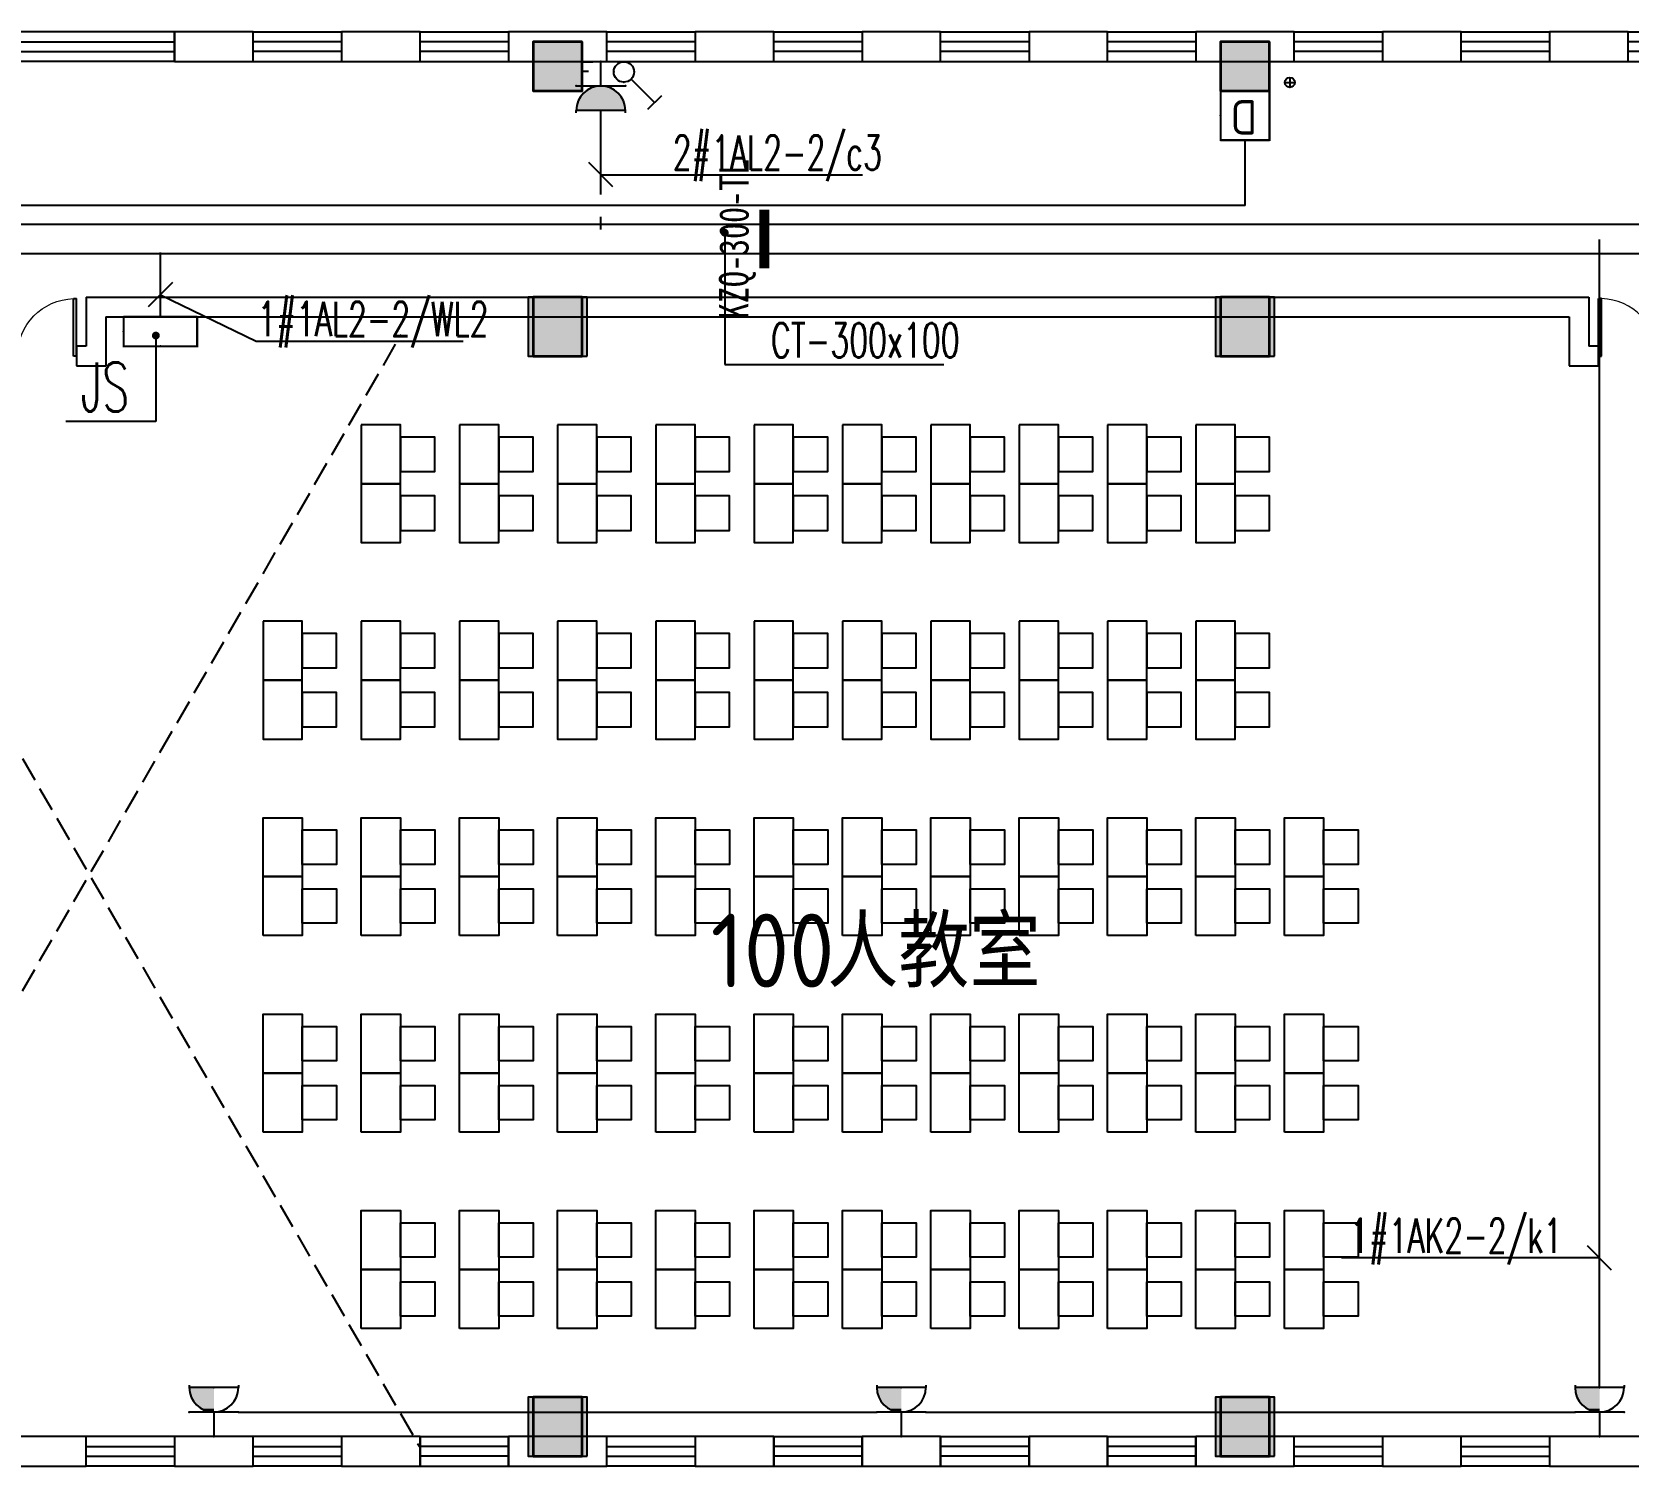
# Model space of a CAD drawing. Extents: x 0 to 302064749, y -59725395 to 1524223.
# Drawn here: x 2121855 to 2138108, y 1363830 to 1378430 of the extents above; entities that cross this region are included whole.
import ezdxf
from ezdxf.enums import TextEntityAlignment as Align

# ---------------------------------------------------------------- set-up
doc = ezdxf.new("R2010")
doc.units = 0
doc.header["$LTSCALE"] = 1000
doc.linetypes.add('DASH', pattern=[0.35, 0.25, -0.1])
for name, color, linetype in [('0-底图', 7, 'Continuous'), ('CABLETRAY', 4, 'Continuous'), ('CABLETRAY_DIM', 3, 'Continuous'), ('COLU', 7, 'Continuous'), ('COLU_HATCH', 251, 'Continuous'), ('DIM-照明', 3, 'Continuous'), ('EQUIP-插座', 3, 'Continuous'), ('EQUIP-消防', 3, 'Continuous'), ('EQUIP-照明', 3, 'Continuous'), ('EQUIP-箱柜', 3, 'Continuous'), ('PUB_TEXT', 7, 'Continuous'), ('TEL_LEAD', 3, 'Continuous'), ('TEXT', 7, 'Continuous'), ('WALL', 2, 'Continuous'), ('WINDOW', 4, 'Continuous'), ('WIRE-照明', 6, 'Continuous'), ('家具', 8, 'Continuous'), ('抗震支吊架', 2, 'Continuous'), ('排水', 153, 'Continuous')]:
    doc.layers.add(name, color=color, linetype=linetype)
doc.layers.add('砼柱', color=2, linetype='Continuous', lineweight=35)
doc.styles.add('_TEL_DIM', font='simplex.shx', dxfattribs={"width": 0.8, "height": 3.5, "bigfont": 'gbcbig.shx'})
doc.styles.add('kzcad', font='', dxfattribs={"width": 0.8})
doc.styles.get("Standard").update_dxf_attribs({"font": 'geniso.shx', "bigfont": 'hztxt.shx'})
doc.styles.get('kzcad').set_extended_font_data('SimSun')

# ---------------------------------------------------------------- blocks, each defined once
blk = doc.blocks.new('$equip$00001764')
for p, q in [((-0.5, 1.05), (-0.5, 1)), ((-0.5, 1), (0.5, 1)), ((0.5, 1.05), (0.5, 1)), ((0.5, 0.5), (-0.5, 0.5)), ((0, 0.5), (0, 0))]:
    blk.add_line(p, q)
blk.add_arc((0, 1), 0.5, 180, 0)
for p in [(-0.5, 0.5), (0.5, 0.5), (0, 0)]:
    blk.add_point(p)
for points in [[(0.433, 0.75), (-0.433, 0.75), (0.5, 1), (-0.5, 1)], [(0.25, 0.567), (-0.25, 0.567), (0.433, 0.75), (-0.433, 0.75)], [(0, 0.5), (0, 0.5), (0.25, 0.567), (-0.25, 0.567)]]:
    blk.add_solid(points)
at = {"color": 7, "style": '_TEL_DIM'}
blk.add_attdef('$TEXT$', text='', height=0.4, dxfattribs=at).set_placement((0.303, 0.211), align=Align.MIDDLE_CENTER)
at = {"color": 7, "style": '_TEL_DIM', "flags": 1}
blk.add_attdef('A', text='', height=0.00002, dxfattribs=at).set_placement((0, 0), align=Align.MIDDLE_CENTER)
blk = doc.blocks.new('$equip$00002327')
for p, q in [((0.147, 0.356), (0.625, 0.833)), ((0.484, 0.975), (0.766, 0.692))]:
    blk.add_line(p, q)
blk.add_circle((0, 0.208), 0.208)
for p in [(0, 0.417), (-0.208, 0.208), (0, 0), (0.208, 0.208)]:
    blk.add_point(p)
at = {"color": 7, "flags": 1}
blk.add_attdef('A', text='', height=0.00002, dxfattribs=at).set_placement((0, 0), align=Align.MIDDLE_CENTER)
blk = doc.blocks.new('$equip$00001239')
for p, q in [((-0.5, 1.05), (-0.5, 1)), ((0.5, 1), (-0.5, 1)), ((0.5, 1.05), (0.5, 1)), ((0.5, 0.5), (-0.5, 0.5)), ((0, 0.5), (0, 0))]:
    blk.add_line(p, q)
blk.add_arc((0, 1), 0.5, 180, 0)
for points in [[(0, 0.75), (-0.433, 0.75), (0, 1), (-0.5, 1)], [(0, 0.567), (-0.25, 0.567), (0, 0.75), (-0.433, 0.75)], [(0, 0.5), (0, 0.5), (0, 0.567), (-0.25, 0.567)]]:
    blk.add_solid(points)
at = {"layer": 'EQUIP-照明'}
for p in [(0, 1), (-0.5, 0.5), (0.5, 0.5), (0, 0)]:
    blk.add_point(p, dxfattribs=at)
at = {"layer": 'EQUIP-照明', "flags": 9}
blk.add_attdef('A', (0, 0), '', height=0.00002, dxfattribs=at)
blk = doc.blocks.new('$equip$00002755')
for p, q in [((0.5, 0.5), (-0.5, 0.5)), ((-0.5, 0.5), (-0.5, -0.5)), ((0.5, -0.5), (0.5, 0.5)), ((-0.5, -0.5), (0.5, -0.5))]:
    blk.add_line(p, q)
at = {"const_width": 0.04}
blk.add_lwpolyline([(-0.5, 0.5), (0.5, 0.5), (0.5, -0.5), (-0.5, -0.5), (-0.5, 0.5), (0.5, 0.5)], dxfattribs=at)
for p in [(0, 0.5), (-0.5, 0), (0.5, 0), (-0.027, -0.5)]:
    blk.add_point(p)
at = {"color": 7}
blk.add_attdef('$TEXT$', text='', height=0.4, dxfattribs=at).set_placement((0.026, -0.008), align=Align.MIDDLE_CENTER)
at = {"color": 7, "flags": 1}
for tag, height, p in [('A', 0.00002, (0, 0)), ('B', 0.4, (0.755, -0.254))]:
    blk.add_attdef(tag, text='', height=height, dxfattribs=at).set_placement(p, align=Align.MIDDLE_CENTER)
blk = doc.blocks.new('jj')
at = {"layer": '家具', "linetype": 'DASH'}
for points in [[(710804, 819533), (715712, 828033)], [(710804, 825533), (715896, 816713)]]:
    blk.add_lwpolyline(points, dxfattribs=at)
at = {"layer": '家具'}
for points in [[(715304, 827113), (715304, 826513), (715704, 826513), (715704, 827113)], [(715704, 826988), (715704, 826638), (716054, 826638), (716054, 826988)], [(716304, 827113), (716304, 826513), (716704, 826513), (716704, 827113)], [(716704, 826988), (716704, 826638), (717054, 826638), (717054, 826988)], [(717304, 827113), (717304, 826513), (717704, 826513), (717704, 827113)], [(717704, 826988), (717704, 826638), (718054, 826638), (718054, 826988)], [(718304, 827113), (718304, 826513), (718704, 826513), (718704, 827113)], [(718704, 826988), (718704, 826638), (719054, 826638), (719054, 826988)], [(719304, 827113), (719304, 826513), (719704, 826513), (719704, 827113)], [(719704, 826988), (719704, 826638), (720054, 826638), (720054, 826988)], [(720204, 827113), (720204, 826513), (720604, 826513), (720604, 827113)], [(720604, 826988), (720604, 826638), (720954, 826638), (720954, 826988)], [(721104, 827113), (721104, 826513), (721504, 826513), (721504, 827113)], [(721504, 826988), (721504, 826638), (721854, 826638), (721854, 826988)], [(722004, 827113), (722004, 826513), (722404, 826513), (722404, 827113)], [(722404, 826988), (722404, 826638), (722754, 826638), (722754, 826988)], [(722904, 827113), (722904, 826513), (723304, 826513), (723304, 827113)], [(723304, 826988), (723304, 826638), (723654, 826638), (723654, 826988)], [(723804, 827113), (723804, 826513), (724204, 826513), (724204, 827113)], [(724204, 826988), (724204, 826638), (724554, 826638), (724554, 826988)], [(715304, 826513), (715304, 825913), (715704, 825913), (715704, 826513)], [(716304, 826513), (716304, 825913), (716704, 825913), (716704, 826513)], [(717304, 826513), (717304, 825913), (717704, 825913), (717704, 826513)], [(718304, 826513), (718304, 825913), (718704, 825913), (718704, 826513)], [(719304, 826513), (719304, 825913), (719704, 825913), (719704, 826513)], [(720204, 826513), (720204, 825913), (720604, 825913), (720604, 826513)], [(721104, 826513), (721104, 825913), (721504, 825913), (721504, 826513)], [(722004, 826513), (722004, 825913), (722404, 825913), (722404, 826513)], [(722904, 826513), (722904, 825913), (723304, 825913), (723304, 826513)], [(723804, 826513), (723804, 825913), (724204, 825913), (724204, 826513)], [(715704, 826388), (715704, 826038), (716054, 826038), (716054, 826388)], [(716704, 826388), (716704, 826038), (717054, 826038), (717054, 826388)], [(717704, 826388), (717704, 826038), (718054, 826038), (718054, 826388)], [(718704, 826388), (718704, 826038), (719054, 826038), (719054, 826388)], [(719704, 826388), (719704, 826038), (720054, 826038), (720054, 826388)], [(720604, 826388), (720604, 826038), (720954, 826038), (720954, 826388)], [(721504, 826388), (721504, 826038), (721854, 826038), (721854, 826388)], [(722404, 826388), (722404, 826038), (722754, 826038), (722754, 826388)], [(723304, 826388), (723304, 826038), (723654, 826038), (723654, 826388)], [(724204, 826388), (724204, 826038), (724554, 826038), (724554, 826388)], [(710704, 819533), (710704, 825533), (710804, 825533), (710804, 819533)], [(714304, 825113), (714304, 824513), (714704, 824513), (714704, 825113)], [(715304, 825113), (715304, 824513), (715704, 824513), (715704, 825113)], [(716304, 825113), (716304, 824513), (716704, 824513), (716704, 825113)], [(717304, 825113), (717304, 824513), (717704, 824513), (717704, 825113)], [(718304, 825113), (718304, 824513), (718704, 824513), (718704, 825113)], [(719304, 825113), (719304, 824513), (719704, 824513), (719704, 825113)], [(720204, 825113), (720204, 824513), (720604, 824513), (720604, 825113)], [(721104, 825113), (721104, 824513), (721504, 824513), (721504, 825113)], [(722004, 825113), (722004, 824513), (722404, 824513), (722404, 825113)], [(722904, 825113), (722904, 824513), (723304, 824513), (723304, 825113)], [(723804, 825113), (723804, 824513), (724204, 824513), (724204, 825113)], [(714704, 824988), (714704, 824638), (715054, 824638), (715054, 824988)], [(715704, 824988), (715704, 824638), (716054, 824638), (716054, 824988)], [(716704, 824988), (716704, 824638), (717054, 824638), (717054, 824988)], [(717704, 824988), (717704, 824638), (718054, 824638), (718054, 824988)], [(718704, 824988), (718704, 824638), (719054, 824638), (719054, 824988)], [(719704, 824988), (719704, 824638), (720054, 824638), (720054, 824988)], [(720604, 824988), (720604, 824638), (720954, 824638), (720954, 824988)], [(721504, 824988), (721504, 824638), (721854, 824638), (721854, 824988)], [(722404, 824988), (722404, 824638), (722754, 824638), (722754, 824988)], [(723304, 824988), (723304, 824638), (723654, 824638), (723654, 824988)], [(724204, 824988), (724204, 824638), (724554, 824638), (724554, 824988)], [(714304, 824513), (714304, 823913), (714704, 823913), (714704, 824513)], [(714704, 824388), (714704, 824038), (715054, 824038), (715054, 824388)], [(715304, 824513), (715304, 823913), (715704, 823913), (715704, 824513)], [(715704, 824388), (715704, 824038), (716054, 824038), (716054, 824388)], [(716304, 824513), (716304, 823913), (716704, 823913), (716704, 824513)], [(716704, 824388), (716704, 824038), (717054, 824038), (717054, 824388)], [(717304, 824513), (717304, 823913), (717704, 823913), (717704, 824513)], [(717704, 824388), (717704, 824038), (718054, 824038), (718054, 824388)], [(718304, 824513), (718304, 823913), (718704, 823913), (718704, 824513)], [(718704, 824388), (718704, 824038), (719054, 824038), (719054, 824388)], [(719304, 824513), (719304, 823913), (719704, 823913), (719704, 824513)], [(719704, 824388), (719704, 824038), (720054, 824038), (720054, 824388)], [(720204, 824513), (720204, 823913), (720604, 823913), (720604, 824513)], [(720604, 824388), (720604, 824038), (720954, 824038), (720954, 824388)], [(721104, 824513), (721104, 823913), (721504, 823913), (721504, 824513)], [(721504, 824388), (721504, 824038), (721854, 824038), (721854, 824388)], [(722004, 824513), (722004, 823913), (722404, 823913), (722404, 824513)], [(722404, 824388), (722404, 824038), (722754, 824038), (722754, 824388)], [(722904, 824513), (722904, 823913), (723304, 823913), (723304, 824513)], [(723304, 824388), (723304, 824038), (723654, 824038), (723654, 824388)], [(723804, 824513), (723804, 823913), (724204, 823913), (724204, 824513)], [(724204, 824388), (724204, 824038), (724554, 824038), (724554, 824388)], [(711254, 823283), (711704, 823283), (711704, 821783), (711254, 821783)], [(714304, 822513), (714304, 823113), (714704, 823113), (714704, 822513)], [(715304, 822513), (715304, 823113), (715704, 823113), (715704, 822513)], [(716304, 822513), (716304, 823113), (716704, 823113), (716704, 822513)], [(717304, 822513), (717304, 823113), (717704, 823113), (717704, 822513)], [(718304, 822513), (718304, 823113), (718704, 823113), (718704, 822513)], [(719304, 822513), (719304, 823113), (719704, 823113), (719704, 822513)], [(720204, 822513), (720204, 823113), (720604, 823113), (720604, 822513)], [(721104, 822513), (721104, 823113), (721504, 823113), (721504, 822513)], [(722004, 822513), (722004, 823113), (722404, 823113), (722404, 822513)], [(722904, 822513), (722904, 823113), (723304, 823113), (723304, 822513)], [(723804, 822513), (723804, 823113), (724204, 823113), (724204, 822513)], [(724704, 822513), (724704, 823113), (725104, 823113), (725104, 822513)], [(714704, 822638), (714704, 822988), (715054, 822988), (715054, 822638)], [(715704, 822638), (715704, 822988), (716054, 822988), (716054, 822638)], [(716704, 822638), (716704, 822988), (717054, 822988), (717054, 822638)], [(717704, 822638), (717704, 822988), (718054, 822988), (718054, 822638)], [(718704, 822638), (718704, 822988), (719054, 822988), (719054, 822638)], [(719704, 822638), (719704, 822988), (720054, 822988), (720054, 822638)], [(720604, 822638), (720604, 822988), (720954, 822988), (720954, 822638)], [(721504, 822638), (721504, 822988), (721854, 822988), (721854, 822638)], [(722404, 822638), (722404, 822988), (722754, 822988), (722754, 822638)], [(723304, 822638), (723304, 822988), (723654, 822988), (723654, 822638)], [(724204, 822638), (724204, 822988), (724554, 822988), (724554, 822638)], [(725104, 822638), (725104, 822988), (725454, 822988), (725454, 822638)], [(714304, 821913), (714304, 822513), (714704, 822513), (714704, 821913)], [(715304, 821913), (715304, 822513), (715704, 822513), (715704, 821913)], [(716304, 821913), (716304, 822513), (716704, 822513), (716704, 821913)], [(717304, 821913), (717304, 822513), (717704, 822513), (717704, 821913)], [(718304, 821913), (718304, 822513), (718704, 822513), (718704, 821913)], [(719304, 821913), (719304, 822513), (719704, 822513), (719704, 821913)], [(720204, 821913), (720204, 822513), (720604, 822513), (720604, 821913)], [(721104, 821913), (721104, 822513), (721504, 822513), (721504, 821913)], [(722004, 821913), (722004, 822513), (722404, 822513), (722404, 821913)], [(722904, 821913), (722904, 822513), (723304, 822513), (723304, 821913)], [(723804, 821913), (723804, 822513), (724204, 822513), (724204, 821913)], [(724704, 821913), (724704, 822513), (725104, 822513), (725104, 821913)], [(714704, 822038), (714704, 822388), (715054, 822388), (715054, 822038)], [(715704, 822038), (715704, 822388), (716054, 822388), (716054, 822038)], [(716704, 822038), (716704, 822388), (717054, 822388), (717054, 822038)], [(717704, 822038), (717704, 822388), (718054, 822388), (718054, 822038)], [(718704, 822038), (718704, 822388), (719054, 822388), (719054, 822038)], [(719704, 822038), (719704, 822388), (720054, 822388), (720054, 822038)], [(720604, 822038), (720604, 822388), (720954, 822388), (720954, 822038)], [(721504, 822038), (721504, 822388), (721854, 822388), (721854, 822038)], [(722404, 822038), (722404, 822388), (722754, 822388), (722754, 822038)], [(723304, 822038), (723304, 822388), (723654, 822388), (723654, 822038)], [(724204, 822038), (724204, 822388), (724554, 822388), (724554, 822038)], [(725104, 822038), (725104, 822388), (725454, 822388), (725454, 822038)], [(714304, 820513), (714304, 821113), (714704, 821113), (714704, 820513)], [(715304, 820513), (715304, 821113), (715704, 821113), (715704, 820513)], [(716304, 820513), (716304, 821113), (716704, 821113), (716704, 820513)], [(717304, 820513), (717304, 821113), (717704, 821113), (717704, 820513)], [(718304, 820513), (718304, 821113), (718704, 821113), (718704, 820513)], [(719304, 820513), (719304, 821113), (719704, 821113), (719704, 820513)], [(720204, 820513), (720204, 821113), (720604, 821113), (720604, 820513)], [(721104, 820513), (721104, 821113), (721504, 821113), (721504, 820513)], [(722004, 820513), (722004, 821113), (722404, 821113), (722404, 820513)], [(722904, 820513), (722904, 821113), (723304, 821113), (723304, 820513)], [(723804, 820513), (723804, 821113), (724204, 821113), (724204, 820513)], [(724704, 820513), (724704, 821113), (725104, 821113), (725104, 820513)], [(714704, 820638), (714704, 820988), (715054, 820988), (715054, 820638)], [(715704, 820638), (715704, 820988), (716054, 820988), (716054, 820638)], [(716704, 820638), (716704, 820988), (717054, 820988), (717054, 820638)], [(717704, 820638), (717704, 820988), (718054, 820988), (718054, 820638)], [(718704, 820638), (718704, 820988), (719054, 820988), (719054, 820638)], [(719704, 820638), (719704, 820988), (720054, 820988), (720054, 820638)], [(720604, 820638), (720604, 820988), (720954, 820988), (720954, 820638)], [(721504, 820638), (721504, 820988), (721854, 820988), (721854, 820638)], [(722404, 820638), (722404, 820988), (722754, 820988), (722754, 820638)], [(723304, 820638), (723304, 820988), (723654, 820988), (723654, 820638)], [(724204, 820638), (724204, 820988), (724554, 820988), (724554, 820638)], [(725104, 820638), (725104, 820988), (725454, 820988), (725454, 820638)], [(714304, 819913), (714304, 820513), (714704, 820513), (714704, 819913)], [(715304, 819913), (715304, 820513), (715704, 820513), (715704, 819913)], [(716304, 819913), (716304, 820513), (716704, 820513), (716704, 819913)], [(717304, 819913), (717304, 820513), (717704, 820513), (717704, 819913)], [(718304, 819913), (718304, 820513), (718704, 820513), (718704, 819913)], [(719304, 819913), (719304, 820513), (719704, 820513), (719704, 819913)], [(720204, 819913), (720204, 820513), (720604, 820513), (720604, 819913)], [(721104, 819913), (721104, 820513), (721504, 820513), (721504, 819913)], [(722004, 819913), (722004, 820513), (722404, 820513), (722404, 819913)], [(722904, 819913), (722904, 820513), (723304, 820513), (723304, 819913)], [(723804, 819913), (723804, 820513), (724204, 820513), (724204, 819913)], [(724704, 819913), (724704, 820513), (725104, 820513), (725104, 819913)], [(714704, 820038), (714704, 820388), (715054, 820388), (715054, 820038)], [(715704, 820038), (715704, 820388), (716054, 820388), (716054, 820038)], [(716704, 820038), (716704, 820388), (717054, 820388), (717054, 820038)], [(717704, 820038), (717704, 820388), (718054, 820388), (718054, 820038)], [(718704, 820038), (718704, 820388), (719054, 820388), (719054, 820038)], [(719704, 820038), (719704, 820388), (720054, 820388), (720054, 820038)], [(720604, 820038), (720604, 820388), (720954, 820388), (720954, 820038)], [(721504, 820038), (721504, 820388), (721854, 820388), (721854, 820038)], [(722404, 820038), (722404, 820388), (722754, 820388), (722754, 820038)], [(723304, 820038), (723304, 820388), (723654, 820388), (723654, 820038)], [(724204, 820038), (724204, 820388), (724554, 820388), (724554, 820038)], [(725104, 820038), (725104, 820388), (725454, 820388), (725454, 820038)], [(715304, 818513), (715304, 819113), (715704, 819113), (715704, 818513)], [(716304, 818513), (716304, 819113), (716704, 819113), (716704, 818513)], [(717304, 818513), (717304, 819113), (717704, 819113), (717704, 818513)], [(718304, 818513), (718304, 819113), (718704, 819113), (718704, 818513)], [(719304, 818513), (719304, 819113), (719704, 819113), (719704, 818513)], [(720204, 818513), (720204, 819113), (720604, 819113), (720604, 818513)], [(721104, 818513), (721104, 819113), (721504, 819113), (721504, 818513)], [(722004, 818513), (722004, 819113), (722404, 819113), (722404, 818513)], [(722904, 818513), (722904, 819113), (723304, 819113), (723304, 818513)], [(723804, 818513), (723804, 819113), (724204, 819113), (724204, 818513)], [(724704, 818513), (724704, 819113), (725104, 819113), (725104, 818513)], [(715704, 818638), (715704, 818988), (716054, 818988), (716054, 818638)], [(716704, 818638), (716704, 818988), (717054, 818988), (717054, 818638)], [(717704, 818638), (717704, 818988), (718054, 818988), (718054, 818638)], [(718704, 818638), (718704, 818988), (719054, 818988), (719054, 818638)], [(719704, 818638), (719704, 818988), (720054, 818988), (720054, 818638)], [(720604, 818638), (720604, 818988), (720954, 818988), (720954, 818638)], [(721504, 818638), (721504, 818988), (721854, 818988), (721854, 818638)], [(722404, 818638), (722404, 818988), (722754, 818988), (722754, 818638)], [(723304, 818638), (723304, 818988), (723654, 818988), (723654, 818638)], [(724204, 818638), (724204, 818988), (724554, 818988), (724554, 818638)], [(725104, 818638), (725104, 818988), (725454, 818988), (725454, 818638)], [(715304, 817913), (715304, 818513), (715704, 818513), (715704, 817913)], [(716304, 817913), (716304, 818513), (716704, 818513), (716704, 817913)], [(717304, 817913), (717304, 818513), (717704, 818513), (717704, 817913)], [(718304, 817913), (718304, 818513), (718704, 818513), (718704, 817913)], [(719304, 817913), (719304, 818513), (719704, 818513), (719704, 817913)], [(720204, 817913), (720204, 818513), (720604, 818513), (720604, 817913)], [(721104, 817913), (721104, 818513), (721504, 818513), (721504, 817913)], [(722004, 817913), (722004, 818513), (722404, 818513), (722404, 817913)], [(722904, 817913), (722904, 818513), (723304, 818513), (723304, 817913)], [(723804, 817913), (723804, 818513), (724204, 818513), (724204, 817913)], [(724704, 817913), (724704, 818513), (725104, 818513), (725104, 817913)], [(715704, 818038), (715704, 818388), (716054, 818388), (716054, 818038)], [(716704, 818038), (716704, 818388), (717054, 818388), (717054, 818038)], [(717704, 818038), (717704, 818388), (718054, 818388), (718054, 818038)], [(718704, 818038), (718704, 818388), (719054, 818388), (719054, 818038)], [(719704, 818038), (719704, 818388), (720054, 818388), (720054, 818038)], [(720604, 818038), (720604, 818388), (720954, 818388), (720954, 818038)], [(721504, 818038), (721504, 818388), (721854, 818388), (721854, 818038)], [(722404, 818038), (722404, 818388), (722754, 818388), (722754, 818038)], [(723304, 818038), (723304, 818388), (723654, 818388), (723654, 818038)], [(724204, 818038), (724204, 818388), (724554, 818388), (724554, 818038)], [(725104, 818038), (725104, 818388), (725454, 818388), (725454, 818038)]]:
    blk.add_lwpolyline(points, close=True, dxfattribs=at)
blk = doc.blocks.new('ng')
at = {"layer": '排水'}
for p, q in [((345991, 781358), (346091, 781358)), ((346041, 781408), (346041, 781308))]:
    blk.add_line(p, q, dxfattribs=at)
blk.add_circle((346041, 781358), 50, dxfattribs=at)
blk = doc.blocks.new('222222')
at = {"layer": 'COLU_HATCH'}
h = blk.add_hatch(color=256, dxfattribs=at)
h.dxf.hatch_style = 1
h.paths.add_polyline_path([(1310942, 1116091), (1310942, 1116591), (1310442, 1116591), (1310442, 1116091)])
h = blk.add_hatch(color=256, dxfattribs=at)
h.dxf.hatch_style = 1
h.paths.add_polyline_path([(1317942, 1116091), (1317942, 1116591), (1317442, 1116591), (1317442, 1116091)])
h = blk.add_hatch(color=256, dxfattribs=at)
h.dxf.hatch_style = 1
h.paths.add_polyline_path([(1310992, 1113391), (1310992, 1113991), (1310392, 1113991), (1310392, 1113391)])
h = blk.add_hatch(color=256, dxfattribs=at)
h.dxf.hatch_style = 1
h.paths.add_polyline_path([(1317992, 1113391), (1317992, 1113991), (1317392, 1113991), (1317392, 1113391)])
h = blk.add_hatch(color=256, dxfattribs=at)
h.dxf.hatch_style = 1
h.paths.add_polyline_path([(1310992, 1102191), (1310992, 1102791), (1310392, 1102791), (1310392, 1102191)])
h = blk.add_hatch(color=256, dxfattribs=at)
h.dxf.hatch_style = 1
h.paths.add_polyline_path([(1317992, 1102191), (1317992, 1102791), (1317392, 1102791), (1317392, 1102191)])
at = {"layer": 'COLU'}
for points in [[(1310942, 1116091), (1310942, 1116591), (1310442, 1116591), (1310442, 1116091)], [(1317942, 1116091), (1317942, 1116591), (1317442, 1116591), (1317442, 1116091)], [(1310992, 1113391), (1310992, 1113991), (1310392, 1113991), (1310392, 1113391)], [(1317992, 1113391), (1317992, 1113991), (1317392, 1113991), (1317392, 1113391)], [(1310992, 1102191), (1310992, 1102791), (1310392, 1102791), (1310392, 1102191)], [(1317992, 1102191), (1317992, 1102791), (1317392, 1102791), (1317392, 1102191)]]:
    blk.add_lwpolyline(points, close=True, dxfattribs=at)
blk = doc.blocks.new('sad')
at = {"layer": '砼柱', "lineweight": 35}
for points in [[(2889058, 593356), (2888558, 593356), (2888558, 592856), (2889058, 592856)], [(2896058, 593356), (2895558, 593356), (2895558, 592856), (2896058, 592856)], [(2889058, 590756), (2888558, 590756), (2888558, 590156), (2889058, 590156)], [(2896058, 590756), (2895558, 590756), (2895558, 590156), (2896058, 590156)], [(2889058, 579556), (2888558, 579556), (2888558, 578956), (2889058, 578956)], [(2896058, 579556), (2895558, 579556), (2895558, 578956), (2896058, 578956)]]:
    blk.add_lwpolyline(points, close=True, dxfattribs=at)
blk = doc.blocks.new('A$C70683537')
at = {"layer": 'TEXT'}
blk.add_blockref('sad', (-2821208, -503056), dxfattribs=at)
blk = doc.blocks.new('$WINLIB2D$00000001')
at = {"color": 0}
for points in [[(-0.5, 0.5), (-0.5, -0.5)], [(-0.5, 0.5), (0.5, 0.5)], [(0.5, -0.5), (0.5, 0.5)], [(0.5, 0.1667), (-0.5, 0.1667)], [(0.5, -0.1667), (-0.5, -0.1667)], [(-0.5, -0.5), (0.5, -0.5)]]:
    blk.add_lwpolyline(points, dxfattribs=at)
blk = doc.blocks.new('$DorLib2D$00000002')
for p, q in [((-0.5, 0), (-0.5, 0.4875)), ((-0.475, 0.4875), (-0.5, 0.4875)), ((-0.475, 0), (-0.475, 0.4875)), ((0.475, 0), (0.475, 0.4875)), ((0.475, 0.4875), (0.5, 0.4875)), ((0.5, 0), (0.5, 0.4875)), ((-0.5, 0), (-0.475, 0)), ((0.5, 0), (0.475, 0))]:
    blk.add_line(p, q)
at = {"lineweight": 13}
for centre, start, end in [((-0.4875, 0), 0, 88.53072), ((0.4875, 0), 91.46928, 180)]:
    blk.add_arc(centre, 0.4875, start, end, dxfattribs=at)
blk = doc.blocks.new('jgfjh')
at = {"layer": 'WALL'}
for p, q in [((1126711.3, -100493.4), (1125911.3, -100493.4)), ((1125911.3, -100493.4), (1125911.3, -100793.4)), ((1126711.3, -100793.4), (1126711.3, -100493.4)), ((1128411.3, -100493.4), (1127611.3, -100493.4)), ((1127611.3, -100493.4), (1127611.3, -100793.4)), ((1128411.3, -100793.4), (1128411.3, -100493.4)), ((1130311.3, -100493.4), (1129311.3, -100493.4)), ((1129311.3, -100493.4), (1129311.3, -100793.4)), ((1130311.3, -100793.4), (1130311.3, -100493.4)), ((1132011.3, -100493.4), (1131211.3, -100493.4)), ((1131211.3, -100493.4), (1131211.3, -100793.4)), ((1132011.3, -100793.4), (1132011.3, -100493.4)), ((1133711.3, -100493.4), (1132911.3, -100493.4)), ((1132911.3, -100493.4), (1132911.3, -100793.4)), ((1133711.3, -100793.4), (1133711.3, -100493.4)), ((1135411.3, -100493.4), (1134611.3, -100493.4)), ((1134611.3, -100493.4), (1134611.3, -100793.4)), ((1135411.3, -100793.4), (1135411.3, -100493.4)), ((1137311.3, -100493.4), (1136311.3, -100493.4)), ((1136311.3, -100493.4), (1136311.3, -100793.4)), ((1137311.3, -100793.4), (1137311.3, -100493.4)), ((1139011.3, -100493.4), (1138211.3, -100493.4)), ((1138211.3, -100493.4), (1138211.3, -100793.4)), ((1139011.3, -100793.4), (1139011.3, -100493.4)), ((1140711.3, -100493.4), (1139911.3, -100493.4)), ((1139911.3, -100493.4), (1139911.3, -100793.4)), ((1140711.3, -100793.4), (1140711.3, -100493.4)), ((1125911.3, -100793.4), (1126711.3, -100793.4)), ((1127611.3, -100793.4), (1128411.3, -100793.4)), ((1129311.3, -100793.4), (1130311.3, -100793.4)), ((1131211.3, -100793.4), (1132011.3, -100793.4)), ((1132911.3, -100793.4), (1133711.3, -100793.4)), ((1134611.3, -100793.4), (1135411.3, -100793.4)), ((1136311.3, -100793.4), (1137311.3, -100793.4)), ((1138211.3, -100793.4), (1139011.3, -100793.4)), ((1139911.3, -100793.4), (1140711.3, -100793.4)), ((1125011.3, -103193.4), (1140311.3, -103193.4)), ((1125011.3, -103193.4), (1125011.3, -103693.4)), ((1140311.3, -103193.4), (1140311.3, -103693.4)), ((1125211.3, -103393.4), (1140111.3, -103393.4)), ((1125211.3, -103393.4), (1125211.3, -103893.4)), ((1140111.3, -103393.4), (1140111.3, -103893.4)), ((1125011.3, -103693.4), (1124911.3, -103693.4)), ((1124911.3, -103693.4), (1124911.3, -103893.4)), ((1140411.3, -103693.4), (1140311.3, -103693.4)), ((1140411.3, -103893.4), (1140411.3, -103693.4)), ((1124911.3, -103893.4), (1125211.3, -103893.4)), ((1140111.3, -103893.4), (1140411.3, -103893.4)), ((1125011.3, -114793.4), (1123261.3, -114793.4)), ((1125011.3, -115093.4), (1125011.3, -114793.4)), ((1126711.3, -114793.4), (1125911.3, -114793.4)), ((1125911.3, -114793.4), (1125911.3, -115093.4)), ((1126711.3, -115093.4), (1126711.3, -114793.4)), ((1128411.3, -114793.4), (1127611.3, -114793.4)), ((1127611.3, -114793.4), (1127611.3, -115093.4)), ((1128411.3, -115093.4), (1128411.3, -114793.4)), ((1130311.3, -114793.4), (1129311.3, -114793.4)), ((1129311.3, -114793.4), (1129311.3, -115093.4)), ((1130311.3, -115093.4), (1130311.3, -114793.4)), ((1132011.3, -114793.4), (1131211.3, -114793.4)), ((1131211.3, -114793.4), (1131211.3, -115093.4)), ((1132011.3, -115093.4), (1132011.3, -114793.4)), ((1133711.3, -114793.4), (1132911.3, -114793.4)), ((1132911.3, -114793.4), (1132911.3, -115093.4)), ((1133711.3, -115093.4), (1133711.3, -114793.4)), ((1135411.3, -114793.4), (1134611.3, -114793.4)), ((1134611.3, -114793.4), (1134611.3, -115093.4)), ((1135411.3, -115093.4), (1135411.3, -114793.4)), ((1137311.3, -114793.4), (1136311.3, -114793.4)), ((1136311.3, -114793.4), (1136311.3, -115093.4)), ((1137311.3, -115093.4), (1137311.3, -114793.4)), ((1139011.3, -114793.4), (1138211.3, -114793.4)), ((1138211.3, -114793.4), (1138211.3, -115093.4)), ((1139011.3, -115093.4), (1139011.3, -114793.4)), ((1141711.3, -114793.4), (1139911.3, -114793.4)), ((1139911.3, -114793.4), (1139911.3, -115093.4)), ((1123161.3, -115093.4), (1125011.3, -115093.4)), ((1125911.3, -115093.4), (1126711.3, -115093.4)), ((1127611.3, -115093.4), (1128411.3, -115093.4)), ((1129311.3, -115093.4), (1130311.3, -115093.4)), ((1131211.3, -115093.4), (1132011.3, -115093.4)), ((1132911.3, -115093.4), (1133711.3, -115093.4)), ((1134611.3, -115093.4), (1135411.3, -115093.4)), ((1136311.3, -115093.4), (1137311.3, -115093.4)), ((1138211.3, -115093.4), (1139011.3, -115093.4)), ((1139911.3, -115093.4), (1141811.3, -115093.4))]:
    blk.add_line(p, q, dxfattribs=at)
for name, p in [('222222', (-180880.7, -1217184.4)), ('A$C70683537', (1062211.3, -190893.4))]:
    blk.add_blockref(name, p)
at = {"layer": 'WINDOW', "yscale": -300, "zscale": 300}
for p, xscale in [((1125011.3, -100643.4), -1800), ((1127161.3, -100643.4), 900), ((1128861.3, -100643.4), 900), ((1130761.3, -100643.4), 900), ((1132461.3, -100643.4), 900), ((1134161.3, -100643.4), 900), ((1135861.3, -100643.4), 900), ((1137761.3, -100643.4), 900), ((1139461.3, -100643.4), 900), ((1141161.3, -100643.4), 900)]:
    blk.add_blockref('$WINLIB2D$00000001', p, dxfattribs=dict(at, xscale=xscale))
at = {"layer": 'WINDOW'}
for name, p, xscale, yscale, zscale, rotation in [('$DorLib2D$00000002', (1124311.3, -103793.4), -1200, 1200, 200, 1.581159203567495e-08), ('$DorLib2D$00000002', (1141011.3, -103793.4), -1200, -1200, 200, 179.9999999822117), ('$WINLIB2D$00000001', (1125461.3, -114943.4), -900, 300, 300, 1.248153580490907e-08), ('$WINLIB2D$00000001', (1127161.3, -114943.4), -900, 300, 300, 1.248153580490907e-08), ('$WINLIB2D$00000001', (1128861.3, -114943.4), 900, 300, 300, 1.248150601576431e-08), ('$WINLIB2D$00000001', (1130761.3, -114943.4), -900, 300, 300, 1.248153580490907e-08), ('$WINLIB2D$00000001', (1132461.3, -114943.4), 900, 300, 300, 1.248150601576431e-08), ('$WINLIB2D$00000001', (1134161.3, -114943.4), 900, 300, 300, 1.248150601576431e-08), ('$WINLIB2D$00000001', (1135861.3, -114943.4), 900, 300, 300, 1.248150601576431e-08), ('$WINLIB2D$00000001', (1137761.3, -114943.4), -900, 300, 300, 1.248153580490907e-08), ('$WINLIB2D$00000001', (1139461.3, -114943.4), -900, 300, 300, 1.248153580490907e-08)]:
    blk.add_blockref(name, p, dxfattribs=dict(at, xscale=xscale, yscale=yscale, zscale=zscale, rotation=rotation))
at = {"layer": '家具'}
blk.add_blockref('jj', (412507.2, -931606), dxfattribs=at)
at = {"layer": '排水'}
blk.add_blockref('ng', (791226.1, -882365.9), dxfattribs=at)
at = {"layer": 'PUB_TEXT'}
for s, height, p in [('100', 750, (1131369.7, -110220.5)), ('人教室', 723.4, (1132557.2, -110220.5))]:
    blk.add_text(s, height=height, dxfattribs=at).set_placement(p)
blk = doc.blocks.new('$equip$00002928')
for p, q in [((-0.75, 0.6), (-0.75, 0)), ((0.75, 0.6), (-0.75, 0.6)), ((0.75, 0), (0.75, 0.6)), ((-0.75, 0), (0.75, 0))]:
    blk.add_line(p, q)
at = {"const_width": 0.04}
blk.add_lwpolyline([(-0.75, 0.6), (-0.75, 0), (0.75, 0), (0.75, 0.6), (-0.75, 0.6), (-0.75, 0)], dxfattribs=at)
for p in [(0, 0.6), (-0.75, 0.3), (0.75, 0.3), (0, 0)]:
    blk.add_point(p)
at = {"color": 7, "style": '_TEL_DIM', "flags": 1}
for tag in ['A', 'REMARK']:
    blk.add_attdef(tag, text='', height=0.00002, dxfattribs=at).set_placement((0, 0), align=Align.MIDDLE_CENTER)

msp = doc.modelspace()

# ---------------------------------------------------------------- linework, layer by layer
at = {"layer": 'CABLETRAY'}
for p, q in [((2118885, 1376472), (2139682, 1376472)), ((2139682, 1376172), (2118885, 1376172))]:
    msp.add_line(p, q, dxfattribs=at)
at = {"layer": 'CABLETRAY_DIM'}
for p, q in [((2128910, 1376386), (2128910, 1375046)), ((2128910, 1375046), (2131140, 1375046))]:
    msp.add_line(p, q, dxfattribs=at)
at = {"layer": 'CABLETRAY_DIM', "const_width": 40}
msp.add_lwpolyline([(2128910, 1376406, 1), (2128910, 1376366, 1)], format="xyb", close=True, dxfattribs=at)
at = {"layer": 'DIM-照明'}
for p, q in [((2127772, 1376853), (2127525, 1377100)), ((2123288, 1375879), (2123040, 1375632)), ((2137941, 1365826), (2137694, 1366073))]:
    msp.add_line(p, q, dxfattribs=at)
for points in [[(2127648, 1376977), (2127854, 1376977)], [(2127854, 1376977), (2130311, 1376977)], [(2123164, 1375755), (2124140, 1375283)], [(2124140, 1375283), (2126247, 1375283)], [(2137542, 1365950), (2135191, 1365950)], [(2137818, 1365950), (2137542, 1365950)]]:
    msp.add_lwpolyline(points, dxfattribs=at)
at = {"layer": 'TEL_LEAD'}
for p, q in [((2123117, 1375339), (2123117, 1374465)), ((2123117, 1374465), (2122202, 1374465))]:
    msp.add_line(p, q, dxfattribs=at)
at = {"layer": 'TEL_LEAD', "const_width": 40}
msp.add_lwpolyline([(2123117, 1375359, 1), (2123117, 1375319, 1)], format="xyb", close=True, dxfattribs=at)
at = {"layer": 'WIRE-照明'}
for p, q in [((2127648, 1376774), (2127648, 1377630)), ((2134208, 1376662), (2134208, 1377330)), ((2134208, 1376662), (2117065, 1376662)), ((2127648, 1376419), (2127648, 1376549)), ((2137818, 1364630), (2137818, 1376316)), ((2123164, 1375530), (2123164, 1376186)), ((2123958, 1364380), (2130458, 1364380)), ((2130958, 1364380), (2137568, 1364380))]:
    msp.add_line(p, q, dxfattribs=at)
at = {"layer": '抗震支吊架', "color": 2, "const_width": 100}
msp.add_lwpolyline([(2129313, 1376022), (2129313, 1376622)], dxfattribs=at)

# ---------------------------------------------------------------- block references
at = {"layer": '0-底图'}
msp.add_blockref('jgfjh', (997397, 1478924), dxfattribs=at)
at = {"layer": 'EQUIP-插座'}
ref = msp.add_blockref('$equip$00001764', (2127648, 1378130), dxfattribs=dict(at, xscale=500, yscale=500, zscale=500, rotation=180))
ref.add_attrib('$TEXT$', 'F', dxfattribs={"layer": '0', "color": 7, "height": 200, "style": '_TEL_DIM'}).set_placement((2127497, 1378025), align=Align.MIDDLE_CENTER)
at = {"layer": 'EQUIP-插座', "xscale": 500, "yscale": 500, "zscale": 500}
for p in [(2123708, 1364130), (2130708, 1364130), (2137818, 1364130)]:
    msp.add_blockref('$equip$00001239', p, dxfattribs=at)
at = {"layer": 'EQUIP-消防', "ltscale": 5}
ref = msp.add_blockref('$equip$00002755', (2134208, 1377580), dxfattribs=dict(at, xscale=500, yscale=500, zscale=500, rotation=180))
ref.add_attrib('$TEXT$', 'D', dxfattribs={"layer": '0', "color": 7, "height": 350, "rotation": 180}).set_placement((2134195, 1377561), align=Align.MIDDLE_CENTER)
at = {"layer": 'EQUIP-照明', "xscale": 500, "yscale": 500, "zscale": 500, "rotation": 270}
msp.add_blockref('$equip$00002327', (2127779, 1378023), dxfattribs=at)
at = {"layer": 'EQUIP-箱柜', "xscale": 500, "yscale": 500, "zscale": 500}
msp.add_blockref('$equip$00002928', (2123164, 1375230), dxfattribs=at)

# ---------------------------------------------------------------- texts
at = {"layer": 'CABLETRAY_DIM', "color": 7, "style": '_TEL_DIM', "width": 0.64}
msp.add_text('CT-300x100', height=350, dxfattribs=at).set_placement((2129381, 1375116))
at = {"layer": 'DIM-照明', "color": 7, "style": '_TEL_DIM', "width": 0.64}
for s, p in [('2#1AL2-2/c3', (2128380, 1377027)), ('1#1AL2-2/WL2', (2124152, 1375333)), ('1#1AK2-2/k1', (2135278, 1366000))]:
    msp.add_text(s, height=350, dxfattribs=at).set_placement(p)
at = {"layer": 'TEL_LEAD', "color": 7, "style": '_TEL_DIM', "width": 0.64}
msp.add_text('JS', height=500, dxfattribs=at).set_placement((2122352, 1374565))
at = {"layer": '抗震支吊架', "color": 2, "style": 'kzcad', "width": 0.8}
msp.add_text('KZQ-300-TL', height=300, rotation=89.8854, dxfattribs=at).set_placement((2129153, 1376322), align=Align.CENTER)

doc.saveas('drawing.dxf')
